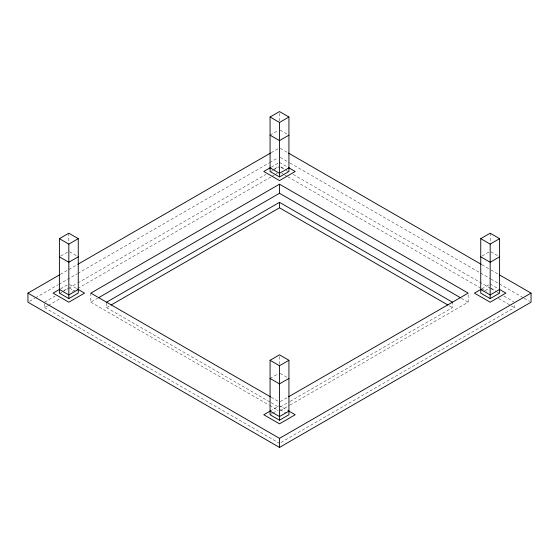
<?xml version="1.0" encoding="UTF-8"?>
<svg xmlns="http://www.w3.org/2000/svg" width="559" height="559" viewBox="0 0 559 559"><rect width="100%" height="100%" fill="white"/><g stroke="black" fill="none" stroke-linecap="round" stroke-linejoin="round"><path stroke-width="0.42" stroke-dasharray="2.79 2.1" d="M60.847 255.966L68.1 251.781M270.067 135.173L278.047 130.568M60.435 274.364L77.051 264.77M271.192 152.684L277.991 148.757M29.459 301.322L34.749 298.268M35.503 297.828L58.164 284.748M58.919 284.314L77.051 273.847M77.806 273.407L268.921 163.067M269.683 162.634L277.991 157.834M60.589 288.793L68.1 284.461M271.262 167.162L278.773 162.83M63.747 290.603L68.1 288.088M274.42 168.972L278.773 166.456M44.538 302.195L55.11 296.088M59.645 293.468L61.916 292.161M62.671 291.721L67.96 288.668M68.715 288.234L77.023 283.434M77.778 283.001L265.902 174.387M270.437 171.774L272.701 170.467M273.456 170.027L278.745 166.973M44.538 303.747L44.538 307.639L47.557 305.892M48.312 305.459L60.4 298.478M72.488 291.498L77.023 288.884M77.778 288.444L271.192 176.784M271.947 176.344L274.21 175.037M274.965 174.604L277.236 173.29M90.837 293.119L90.837 302.195L97.629 298.268M106.559 302.971L106.559 307.639L109.578 305.892M270.067 378.436L278.047 373.831M482.193 255.966L489.446 251.781M280.255 401.607L287.808 397.246M270.067 411.117L279.5 405.673L287.48 410.278M481.935 288.793L489.446 284.461M280.255 407.05L289.317 401.816M290.072 401.383L452.441 307.639L452.441 302.971M270.067 414.75L272.247 413.492M272.967 413.073L278.047 410.138M485.093 290.603L489.446 288.088M280.255 410.683L289.31 405.45M290.065 405.016L468.162 302.195L468.162 293.119M281.009 442.421L514.462 307.639L514.462 303.747M280.227 130.149L287.48 134.342M490.9 251.781L498.153 255.966M280.255 148.324L287.808 152.684M481.949 264.77L490.257 269.564M491.012 270.004L498.565 274.364M280.255 157.4L289.317 162.634M290.079 163.067L490.257 278.641M491.012 279.081L523.497 297.828M524.251 298.268L529.541 301.322M279.5 162.41L287.738 167.162M490.173 284.042L498.411 288.793M280.953 166.875L284.58 168.972M490.9 288.088L495.253 290.603M281.009 167.414L285.544 170.027M286.299 170.467L288.563 171.774M293.098 174.387L490.285 288.234M491.04 288.668L496.329 291.721M497.084 292.161L499.355 293.468M503.89 296.088L513.707 301.755M281.764 173.29L284.035 174.604M284.79 175.037L287.053 176.344M287.808 176.784L481.222 288.444M481.977 288.884L486.512 291.498M498.6 298.478L510.688 305.459M511.443 305.892L514.462 307.639M461.371 298.268L468.162 302.195M449.422 305.892L452.441 307.639M69.554 251.781L76.807 255.966M280.227 373.412L287.48 377.598M271.192 397.246L279.5 402.04M69.554 284.461L77.065 288.793M106.559 307.639L270.437 402.256M271.192 402.69L279.5 407.483M69.554 288.088L73.907 290.603M280.227 409.719L286.033 413.073M90.837 302.195L268.935 405.016M269.69 405.45L277.991 410.243M44.538 307.639L279.5 443.294M490.173 233.208L490.173 243.584M279.5 113.302L279.5 121.086M279.5 356.565L279.5 364.349M68.827 233.208L68.827 243.584"/><path stroke-width="0.84" d="M59.394 238.651L68.827 233.208L78.26 238.651L78.26 293.119L68.827 298.562L59.394 293.119L59.394 238.651L68.827 244.101L78.26 238.651M270.067 117.02L279.5 111.576L288.933 117.02L288.933 171.487L279.5 176.93L270.067 171.487L270.067 117.02L279.5 122.47L288.933 117.02M78.26 256.805L68.827 262.255L59.394 256.805M288.933 135.173L279.5 140.623L270.067 135.173M499.32 274.797L531.05 293.119L531.05 302.195L279.5 447.424L27.95 302.195L27.95 293.119L59.68 274.797M77.806 264.33L270.437 153.117M59.841 289.227L53.105 293.119L68.827 302.195L84.549 293.119L77.813 289.227M270.514 167.595L263.778 171.487L279.5 180.564L295.222 171.487L288.486 167.595M78.26 289.485L68.827 294.928L59.394 289.485M288.933 167.854L279.5 173.297L270.067 167.854M288.556 396.813L468.162 293.119L279.5 184.191L90.837 293.119L270.444 396.813M98.384 297.835L279.5 193.267L460.616 297.835M106.559 302.195L279.5 202.344L452.441 302.195M111.087 305.025L279.5 207.794L447.913 305.025M270.067 360.282L279.5 354.839L288.933 360.282L288.933 414.75L279.5 420.193L270.067 414.75L270.067 360.282L279.5 365.733L288.933 360.282M480.74 238.651L490.173 233.208L499.606 238.651L499.606 293.119L490.173 298.562L480.74 293.119L480.74 238.651L490.173 244.101L499.606 238.651M288.933 378.436L279.5 383.886L270.067 378.436M499.606 256.805L490.173 262.255L480.74 256.805M270.514 410.858L263.778 414.75L279.5 423.827L295.222 414.75L288.486 410.858M481.187 289.227L474.451 293.119L490.173 302.195L505.895 293.119L499.159 289.227M288.933 411.117L279.5 416.56L270.067 411.117M499.606 289.485L490.173 294.928L480.74 289.485M27.95 293.119L279.5 438.347L531.05 293.119M288.563 153.117L481.194 264.33M490.173 244.101L490.173 298.562M279.5 122.47L279.5 176.93M279.5 184.191L279.5 193.267M279.5 202.344L279.5 207.794M279.5 365.733L279.5 420.193M279.5 438.347L279.5 447.424M68.827 244.101L68.827 298.562"/></g></svg>
